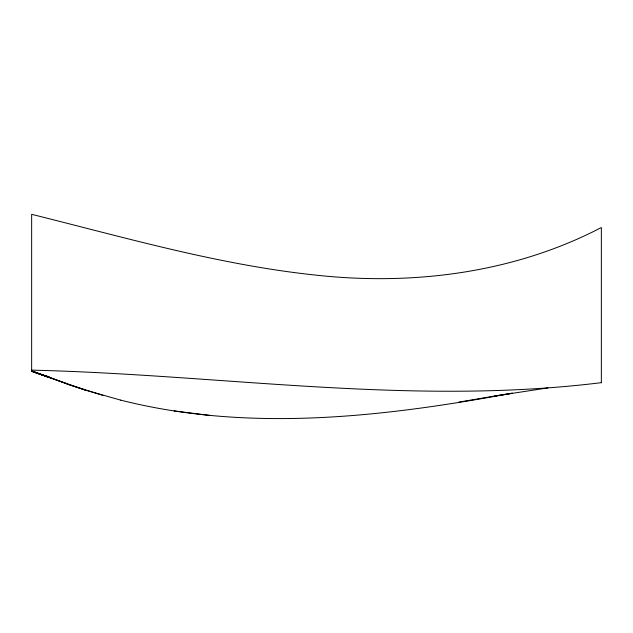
<?xml version="1.0" encoding="UTF-8"?>
<svg xmlns="http://www.w3.org/2000/svg" width="633" height="633" viewBox="0 0 633 633"><rect width="100%" height="100%" fill="white"/><g stroke="black" fill="none" stroke-linecap="round" stroke-linejoin="round"><path stroke-width="0.95" d="M494.531 396.052L458.925 402.09M547.941 387.902L494.531 396.068L512.334 393.188C383.661 416.91 249.244 432.671 120.666 400.127M601.35 382.664C411.632 406.077 221.471 374.617 31.65 370.139M209.681 415.414L174.075 410.912M601.35 382.783L601.35 227.54C514.21 272.918 413.412 285.728 316.5 275.189C219.643 265.061 125.848 237.763 31.65 214.326L31.65 371.27L85.059 390.015L120.666 400.119M85.059 390.039L67.256 384.104L102.862 395.38M31.65 371.27L49.453 376.936M67.256 383.954L31.65 370.914L67.256 383.954M49.453 377.521L31.65 371.207L49.453 377.521M49.453 377.608L31.65 371.088L49.453 377.672"/></g></svg>
